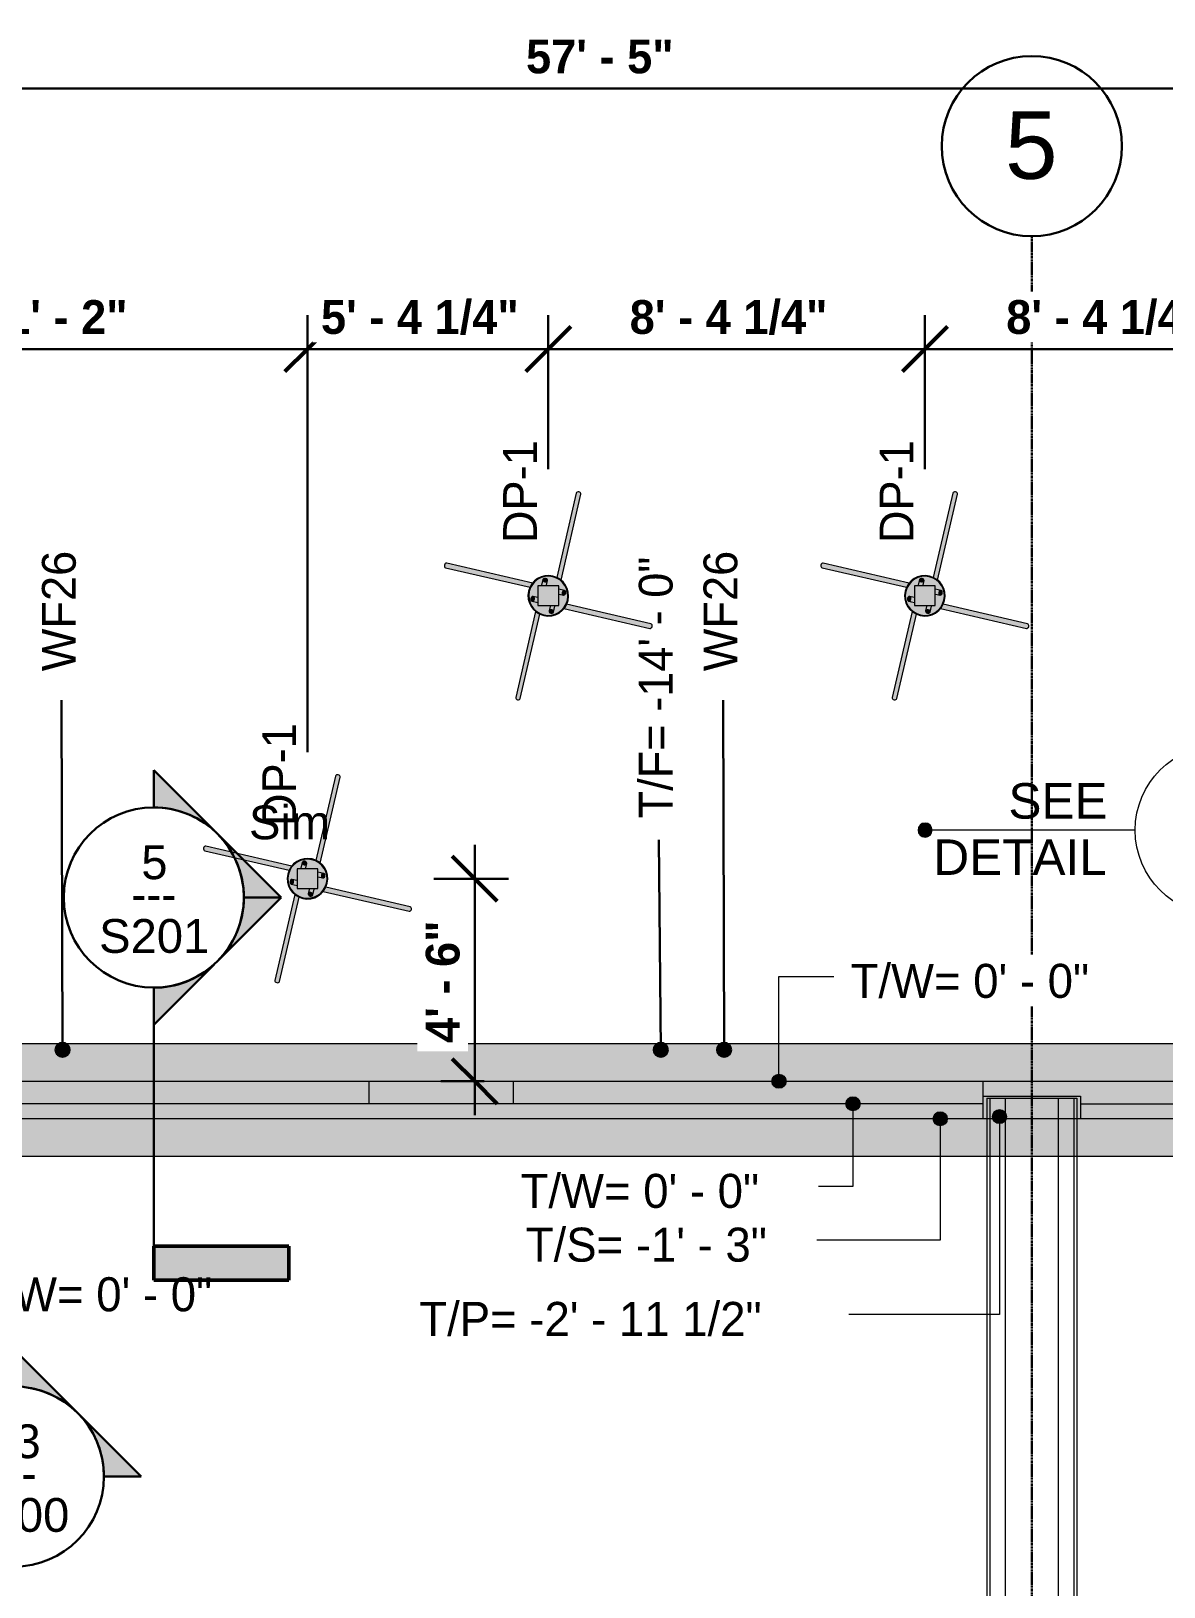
# Model space of a CAD drawing. Header units: inches. Extents: x -4164 to -1564, y 141 to 12367.
# Drawn here: x -2440 to -2138.1, y 11952.4 to 12367.1 of the extents above; entities that cross this region are included whole.
import ezdxf

# ---------------------------------------------------------------- set-up
doc = ezdxf.new("R2010")
doc.units = ezdxf.units.IN
doc.header["$MEASUREMENT"] = 0
doc.linetypes.add('Grid Line 1_2_', pattern=[0.875, 0.5, -0.125, 0.125, -0.125])
for name, color, linetype, lineweight in [('A-ANNO-DIMS', 211, 'Continuous', 9), ('A-ANNO-DIMS-96', 211, 'Continuous', 9), ('A-ANNO-NOTE', 131, 'Continuous', 30), ('A-DETL-GENF', 92, 'Continuous', 9), ('G-ANNO-DIMS', 111, 'Continuous', 9), ('G-ANNO-SYMB', 111, 'Continuous', 30), ('S-BEAM', 12, 'Continuous', 9), ('S-FNDN', 32, 'Continuous', 13), ('S-FNDN-IDEN', 2, 'Continuous', 30), ('S-GRID', 1, 'Continuous', 9), ('S-GRID-IDEN', 1, 'Continuous', 30)]:
    doc.layers.add(name, color=color, linetype=linetype, lineweight=lineweight)
doc.styles.add('Arial', font='arial.ttf', dxfattribs={"height": 9.448819})
doc.styles.add('Arial_1', font='arial.ttf', dxfattribs={"height": 18})
doc.styles.add('Arial_3', font='arial.ttf', dxfattribs={"height": 9})
doc.styles.add('Century Gothic', font='', dxfattribs={"height": 9})
doc.styles.add('Century Gothic_1', font='', dxfattribs={"height": 9.070866})
doc.styles.add('Century Gothic_B', font='', dxfattribs={"height": 9})
doc.styles.get('Century Gothic').set_extended_font_data('Century Gothic')
doc.styles.get('Century Gothic_1').set_extended_font_data('Century Gothic')
doc.styles.get('Century Gothic_B').set_extended_font_data('Century Gothic', bold=True)
doc.dimstyles.new('OD__1_4__Tol__', dxfattribs={"dimscale": 12, "dimtxt": 9.397514, "dimasz": 1, "dimexe": 0.75, "dimexo": 0.5, "dimgap": 0.125, "dimtad": 1, "dimrnd": 0.25, "dimzin": 1, "dimdsep": 46, "dimlunit": 4, "dimtxsty": 'Century Gothic_B', "dimblk1": 'OBLIQUE', "dimblk2": 'OBLIQUE', "dimsah": 1, "dimcen": 0.09, "dimdle": 0.75, "dimazin": 0, "dimtfac": 1, "dimtdec": 4, "dimtix": 1, "dimtmove": 0, "dimatfit": 3, "dimfxl": 1, "dimtvp": 1, "dimtfill": 1, "dimfrac": 2, "dimtolj": 1, "dimtzin": 0, "dimlwd": 30, "dimlwe": 30, "dimarcsym": 2})

# ---------------------------------------------------------------- blocks, each defined once
blk = doc.blocks.new('316600 - Special Foundations - Diamond Pier - Generic - 316600 - Special Foundations - Diamond Pier - Generic-V31-FOUNDATION PLAN')
at = {"layer": 'S-FNDN', "lineweight": 9}
h = blk.add_hatch(color=9, dxfattribs=at)
h.paths.add_polyline_path([(0.2, -4.04), (0.34, -3.82), (0.6, -3.7), (0.92, -3.71), (1.09, -2.99), (0.75, -3.05), (0.48, -3.22), (0.34, -3.45), (0.23, -3.92)], flags=0)
h.paths.add_polyline_path([(2.83, 4.55), (8.18, 27.69), (7.84, 27.69), (7.6, 27.58), (7.46, 27.36), (2.28, 4.86), (2.72, 4.61)], flags=0)
h = blk.add_hatch(color=9, dxfattribs=at)
h.paths.add_polyline_path([(1.42, -4.32), (1.63, -3.32), (1.52, -3.12), (1.4, -3.04), (1.09, -2.99), (0.92, -3.71), (1.21, -3.84), (1.39, -4.07), (1.43, -4.19)], flags=0)
h.paths.add_polyline_path([(3.39, 4.19), (8.69, 27.21), (8.58, 27.45), (8.33, 27.64), (8.18, 27.69), (2.83, 4.55), (3.38, 4.2)], flags=0)
h = blk.add_hatch(color=9, dxfattribs=at)
h.paths.add_polyline_path([(3.71, 0.92), (3.84, 1.21), (4.07, 1.39), (4.32, 1.42), (3.3, 1.63), (3.18, 1.59), (3.04, 1.42), (2.99, 1.25), (3.01, 1.08), (3.69, 0.93)], flags=0)
h.paths.add_polyline_path([(-4.57, 2.84), (-4.15, 3.38), (-27.21, 8.69), (-27.45, 8.58), (-27.64, 8.33), (-27.69, 8.18), (-4.71, 2.87)], flags=0)
h = blk.add_hatch(color=9, dxfattribs=at)
h.paths.add_polyline_path([(4.04, 0.2), (3.82, 0.34), (3.7, 0.6), (3.71, 0.92), (2.99, 1.09), (3.06, 0.75), (3.22, 0.48), (3.45, 0.34), (3.95, 0.22)], flags=0)
h.paths.add_polyline_path([(-4.87, 2.26), (-4.65, 2.73), (-4.57, 2.84), (-27.69, 8.18), (-27.69, 7.84), (-27.58, 7.6), (-27.36, 7.46), (-5.08, 2.31)], flags=0)
h = blk.add_hatch(color=9, dxfattribs=at)
h.paths.add_polyline_path([(-8.18, -27.69), (-2.83, -4.55), (-3.39, -4.19), (-8.69, -27.21), (-8.58, -27.45), (-8.33, -27.64)], flags=0)
h.paths.add_polyline_path([(-1.09, 2.99), (-0.92, 3.71), (-1.21, 3.84), (-1.39, 4.07), (-1.42, 4.32), (-1.63, 3.32), (-1.52, 3.12), (-1.4, 3.04), (-1.18, 2.99)], flags=0)
for points in [[(5.27, -1.22), (5.38, 0.43), (5.09, 1.84), (4.32, 3.24), (3.18, 4.36), (1.88, 5.06), (0.34, 5.38), (-1.21, 5.25), (-2.53, 4.78), (-3.77, 3.87), (-4.76, 2.52), (-5.23, 1.21), (-5.06, 1.21), (-4.47, 2.65), (-3.64, 3.73), (-2.44, 4.61), (-0.92, 5.11), (0.46, 5.19), (1.88, 4.86), (3.27, 4.04), (4.21, 3.07), (4.91, 1.76), (5.2, 0.3), (5.08, -1.17), (5.23, -1.21)], [(-0.76, 3.69), (-0.46, 3.75), (-0.25, 3.94), (-0.2, 4.04), (-0.25, 4.32), (-0.34, 4.43), (-0.62, 4.61), (-0.95, 4.65), (-1.21, 4.57), (-1.37, 4.43), (-1.42, 4.17), (-1.32, 3.95), (-0.96, 3.73), (-0.77, 3.69)], [(-0.46, -5.39), (1.21, -5.25), (2.53, -4.78), (3.86, -3.76), (4.76, -2.52), (5.23, -1.21), (5.06, -1.21), (4.47, -2.65), (3.51, -3.82), (2.44, -4.61), (0.92, -5.11), (-0.46, -5.19), (-1.88, -4.86), (-3.27, -4.04), (-4.21, -3.07), (-4.91, -1.76), (-5.2, -0.25), (-5.08, 1.17), (-5.27, 1.21), (-5.38, -0.43), (-5.09, -1.84), (-4.32, -3.24), (-3.18, -4.36), (-1.88, -5.06), (-0.46, -5.39)], [(1.79, -2.62), (2.77, -2.59), (2.77, 2.62), (-2.77, 2.59), (-2.77, -2.62), (1.78, -2.62)], [(4.16, 0.2), (4.41, 0.31), (4.51, 0.42), (4.66, 0.82), (4.64, 0.97), (4.61, 1.17), (4.43, 1.37), (4.32, 1.42), (4.02, 1.37), (3.92, 1.28), (3.75, 1.01), (3.7, 0.69), (3.81, 0.36), (3.88, 0.3), (4.1, 0.2)], [(-4.19, -1.43), (-3.95, -1.32), (-3.75, -1.03), (-3.69, -0.76), (-3.75, -0.46), (-3.97, -0.23), (-4.04, -0.2), (-4.32, -0.25), (-4.43, -0.34), (-4.61, -0.62), (-4.65, -0.92), (-4.61, -1.17), (-4.38, -1.39), (-4.21, -1.43)], [(0.87, -4.66), (1.21, -4.57), (1.39, -4.38), (1.42, -4.32), (1.38, -4.04), (1.28, -3.92), (0.96, -3.73), (0.76, -3.69), (0.46, -3.75), (0.25, -3.94), (0.2, -4.04), (0.25, -4.32), (0.42, -4.51), (0.84, -4.66)]]:
    blk.add_hatch(color=9, dxfattribs=at).paths.add_polyline_path(points, flags=0)
h = blk.add_hatch(color=9, dxfattribs=at)
h.paths.add_polyline_path([(5.08, -1.17), (5.2, 0.3), (4.91, 1.76), (4.19, 3.09), (3.07, 4.19), (1.88, 4.86), (0.34, 5.19), (-1.07, 5.09), (-2.48, 4.58), (-3.71, 3.63), (-4.57, 2.48), (-5.08, 1.17), (-2.77, 0.64), (-2.77, 2.62), (2.77, 2.62), (2.77, -0.64), (4.73, -1.09)], flags=0)
h.paths.add_polyline_path([(4.16, 0.2), (3.82, 0.25), (3.32, 0.39), (3.12, 0.6), (3.02, 0.92), (2.99, 1.25), (3.09, 1.52), (3.22, 1.61), (3.3, 1.63), (3.63, 1.58), (4.43, 1.37), (4.61, 1.17), (4.66, 0.82), (4.64, 0.71), (4.43, 0.33), (4.29, 0.23), (4.19, 0.21)], flags=0)
h.paths.add_polyline_path([(-1.09, 2.99), (-1.4, 3.04), (-1.59, 3.21), (-1.62, 3.44), (-1.58, 3.63), (-1.37, 4.43), (-1.17, 4.61), (-0.84, 4.66), (-0.55, 4.59), (-0.25, 4.32), (-0.23, 4.29), (-0.23, 3.92), (-0.39, 3.32), (-0.6, 3.12), (-0.92, 3.01), (-1.08, 2.99)], flags=0)
h = blk.add_hatch(color=9, dxfattribs=at)
h.paths.add_polyline_path([(-8.02, -27.71), (-7.72, -27.65), (-7.51, -27.48), (-7.43, -27.21), (-2.28, -4.86), (-2.83, -4.55), (-8.18, -27.69)], flags=0)
h.paths.add_polyline_path([(-1.09, 2.99), (-0.75, 3.05), (-0.48, 3.22), (-0.34, 3.45), (-0.25, 3.92), (-0.46, 3.75), (-0.76, 3.69), (-0.92, 3.71), (-1.07, 3.05)], flags=0)
h = blk.add_hatch(color=9, dxfattribs=at)
h.paths.add_polyline_path([(-0.44, -5.19), (1.07, -5.09), (2.44, -4.61), (3.67, -3.69), (4.58, -2.46), (5.08, -1.17), (2.77, -0.64), (2.77, -2.62), (-2.77, -2.62), (-2.77, 0.64), (-5.08, 1.17), (-5.2, -0.34), (-4.91, -1.76), (-4.19, -3.09), (-3.07, -4.19), (-1.88, -4.86), (-0.46, -5.19)], flags=0)
h.paths.add_polyline_path([(0.87, -4.66), (0.6, -4.6), (0.34, -4.44), (0.23, -4.29), (0.23, -3.92), (0.39, -3.32), (0.6, -3.12), (0.92, -3.01), (1.25, -3), (1.52, -3.12), (1.63, -3.32), (1.58, -3.63), (1.37, -4.43), (1.17, -4.61), (0.89, -4.66)], flags=0)
h.paths.add_polyline_path([(-3.3, -1.63), (-3.63, -1.58), (-4.43, -1.37), (-4.61, -1.17), (-4.65, -0.79), (-4.59, -0.55), (-4.32, -0.25), (-4.29, -0.23), (-3.92, -0.23), (-3.32, -0.39), (-3.12, -0.6), (-3.02, -0.92), (-2.99, -1.25), (-3.09, -1.52), (-3.22, -1.61), (-3.3, -1.63)], flags=0)
h = blk.add_hatch(color=9, dxfattribs=at)
h.paths.add_polyline_path([(27.21, -8.69), (27.45, -8.58), (27.64, -8.33), (27.69, -8.18), (4.57, -2.84), (4.15, -3.38), (27.08, -8.68)], flags=0)
h.paths.add_polyline_path([(-3.3, -1.63), (-3.18, -1.59), (-3.04, -1.42), (-2.99, -1.25), (-3.01, -1.08), (-3.71, -0.92), (-3.84, -1.21), (-4.07, -1.39), (-4.32, -1.42), (-3.43, -1.63)], flags=0)
h = blk.add_hatch(color=9, dxfattribs=at)
h.paths.add_polyline_path([(27.69, -8.18), (27.69, -7.84), (27.58, -7.6), (27.36, -7.46), (4.86, -2.28), (4.65, -2.73), (4.57, -2.84), (6.8, -3.35)], flags=0)
h.paths.add_polyline_path([(-2.99, -1.09), (-3.06, -0.75), (-3.22, -0.48), (-3.45, -0.34), (-3.92, -0.25), (-3.75, -0.46), (-3.69, -0.76), (-3.71, -0.92), (-2.99, -1.09)], flags=0)
at = {"layer": 'S-FNDN', "color": 7}
for p, q in [((7.46, 27.36), (2.26, 4.87)), ((3.39, 4.19), (8.68, 27.08)), ((-4.15, 3.38), (-27.08, 8.68)), ((-27.36, 7.46), (-4.87, 2.26)), ((-1.42, 4.32), (-1.77, 2.8)), ((2.77, 2.62), (-2.77, 2.62)), ((-2.77, 2.62), (-2.77, -2.62)), ((-0.47, 2.87), (-0.2, 4.04)), ((2.77, -2.62), (2.77, 2.62)), ((4.32, 1.42), (2.77, 1.78)), ((2.88, 0.47), (4.04, 0.2)), ((-4.32, -1.42), (-2.77, -1.78)), ((-2.88, -0.47), (-4.04, -0.2)), ((-2.77, -2.62), (2.77, -2.62)), ((0.47, -2.87), (0.2, -4.04)), ((1.42, -4.32), (1.77, -2.8)), ((4.15, -3.38), (27.08, -8.68)), ((27.36, -7.46), (4.87, -2.26)), ((-3.39, -4.19), (-8.68, -27.08)), ((-7.46, -27.36), (-2.26, -4.87))]:
    blk.add_line(p, q, dxfattribs=at)
for radius, start, end in [(5.41, 346.9807, 166.9807), (5.21, 346.9807, 166.9807), (5.41, 166.9807, 346.9807), (5.21, 166.9807, 346.9807)]:
    blk.add_arc((0, 0), radius, start, end, dxfattribs=at)
for centre, major_axis, start_param, end_param in [((8.07, 27.22), (-0.609, 0.141), 4.712389, 6.283185), ((8.07, 27.22), (-0.609, 0.141), 3.141593, 4.712389), ((-27.22, 8.07), (0.141, 0.609), 0, 1.570796), ((-27.22, 8.07), (0.141, 0.609), 1.570796, 3.141593), ((-0.81, 4.18), (-0.609, 0.141), 4.712389, 7.853982), ((-0.81, 4.18), (-0.609, 0.141), 1.570796, 4.712389), ((4.18, 0.81), (0.141, 0.609), 1.570796, 4.712389), ((4.18, 0.81), (0.141, 0.609), 4.712389, 7.853982), ((-4.18, -0.81), (0.141, 0.609), 1.570796, 4.712389), ((-4.18, -0.81), (0.141, 0.609), 4.712389, 7.853982), ((0.81, -4.18), (-0.609, 0.141), 4.712389, 7.853982), ((0.81, -4.18), (-0.609, 0.141), 1.570796, 4.712389), ((27.22, -8.07), (0.141, 0.609), 3.141593, 4.712389), ((27.22, -8.07), (0.141, 0.609), 4.712389, 6.283185), ((-8.07, -27.22), (-0.609, 0.141), 0, 1.570796), ((-8.07, -27.22), (-0.609, 0.141), 1.570796, 3.141593)]:
    blk.add_ellipse(centre, major_axis=major_axis, ratio=0.764544, start_param=start_param, end_param=end_param, dxfattribs=at)
blk = doc.blocks.new('DETAIL_1 - DETAIL_1-617838-FOUNDATION PLAN')
at = {"layer": 'A-DETL-GENF'}
blk.add_hatch(color=256, dxfattribs=at).paths.add_polyline_path([(56, 1.88), (55.51, 1.82), (55.06, 1.63), (54.67, 1.33), (54.37, 0.94), (54.18, 0.49), (54.12, 0), (54.18, -0.49), (54.37, -0.94), (54.67, -1.33), (55.06, -1.63), (55.51, -1.82), (56, -1.88), (56.49, -1.82), (56.94, -1.63), (57.33, -1.33), (57.63, -0.94), (57.82, -0.49), (57.88, 0), (57.82, 0.49), (57.63, 0.94), (57.33, 1.33), (56.94, 1.63), (56.49, 1.82)], flags=0)
blk.add_line((0, 0), (54.12, 0), dxfattribs=at)
blk.add_circle((-22.68, 0), 22.68, dxfattribs=at)
for start, end in [(0, 180), (180, 360)]:
    blk.add_arc((56, 0), 1.88, start, end, dxfattribs=at)
blk = doc.blocks.new('Grid - Grid Head - Circle-1738874-FOUNDATION PLAN')
at = {"layer": 'S-GRID-IDEN'}
for start, end in [(360, 180), (180, 360)]:
    blk.add_arc((0, 0), 0.25, start, end, dxfattribs=at)
blk = doc.blocks.new('DIMBLOCK21-FOUNDATION PLAN')
at = {"layer": 'A-ANNO-DIMS-96', "lineweight": 30}
for p, q in [((-2366.35, 12174.88), (-2366.35, 12291.33)), ((-2509.32, 12282.33), (-2366.35, 12282.33)), ((-2500.32, 12284.82), (-2500.32, 12273.33)), ((-2500.32, 12282.33), (-2500.32, 12284.82)), ((-2366.35, 12282.33), (-2366.35, 12174.88))]:
    blk.add_line(p, q, dxfattribs=at)
at = {"layer": 'A-ANNO-DIMS-96', "lineweight": 50}
for p, q in [((-2500.32, 12282.33), (-2494.32, 12288.33)), ((-2366.35, 12282.33), (-2360.35, 12288.33)), ((-2500.32, 12282.33), (-2506.32, 12276.33)), ((-2366.35, 12282.33), (-2372.35, 12276.33))]:
    blk.add_line(p, q, dxfattribs=at)
at = {"layer": 'A-ANNO-DIMS-96', "color": 0, "lineweight": 30, "insert": (-2453.63, 12295.37), "char_height": 9, "width": 48.6881, "attachment_point": 1, "line_spacing_factor": 0.984502, "style": 'Century Gothic_B', "bg_fill": 3, "box_fill_scale": 1.25, "bg_fill_color": 256, "bg_fill_true_color": 13158600, "bg_fill_transparency": 0}
blk.add_mtext('11\' - 2"', dxfattribs=at)
blk = doc.blocks.new('_Oblique')
at = {"color": 0, "linetype": 'ByBlock', "lineweight": -2}
blk.add_line((-0.5, -0.5), (0.5, 0.5), dxfattribs=at)
blk = doc.blocks.new('DIMBLOCK22-FOUNDATION PLAN')
at = {"layer": 'A-ANNO-DIMS-96', "lineweight": 30}
for p, q in [((-2366.35, 12174.88), (-2366.35, 12291.33)), ((-2302.18, 12250.28), (-2302.18, 12291.33)), ((-2366.35, 12282.33), (-2302.18, 12282.33)), ((-2366.35, 12282.33), (-2366.35, 12174.88)), ((-2302.18, 12282.33), (-2302.18, 12250.28))]:
    blk.add_line(p, q, dxfattribs=at)
at = {"layer": 'A-ANNO-DIMS-96', "lineweight": 50}
for p, q in [((-2366.35, 12282.33), (-2360.35, 12288.33)), ((-2302.18, 12282.33), (-2296.18, 12288.33)), ((-2366.35, 12282.33), (-2372.35, 12276.33)), ((-2302.18, 12282.33), (-2308.18, 12276.33))]:
    blk.add_line(p, q, dxfattribs=at)
at = {"layer": 'A-ANNO-DIMS-96', "color": 0, "lineweight": 30, "insert": (-2362.76, 12295.37), "char_height": 9, "width": 68.3781, "attachment_point": 1, "line_spacing_factor": 0.984502, "style": 'Century Gothic_B', "bg_fill": 3, "box_fill_scale": 1.25, "bg_fill_color": 256, "bg_fill_true_color": 13158600, "bg_fill_transparency": 0}
blk.add_mtext('5\' - 4 1/4"', dxfattribs=at)
blk = doc.blocks.new('DIMBLOCK23-FOUNDATION PLAN')
at = {"layer": 'A-ANNO-DIMS-96', "lineweight": 30}
for p, q in [((-2302.18, 12250.28), (-2302.18, 12291.33)), ((-2201.82, 12250.28), (-2201.82, 12291.33)), ((-2302.18, 12282.33), (-2201.82, 12282.33)), ((-2302.18, 12282.33), (-2302.18, 12250.28)), ((-2201.82, 12282.33), (-2201.82, 12250.28))]:
    blk.add_line(p, q, dxfattribs=at)
at = {"layer": 'A-ANNO-DIMS-96', "lineweight": 50}
for p, q in [((-2302.18, 12282.33), (-2296.18, 12288.33)), ((-2201.82, 12282.33), (-2195.82, 12288.33)), ((-2302.18, 12282.33), (-2308.18, 12276.33)), ((-2201.82, 12282.33), (-2207.82, 12276.33))]:
    blk.add_line(p, q, dxfattribs=at)
at = {"layer": 'A-ANNO-DIMS-96', "color": 0, "lineweight": 30, "insert": (-2280.49, 12295.37), "char_height": 9, "width": 68.3781, "attachment_point": 1, "line_spacing_factor": 0.984502, "style": 'Century Gothic_B', "bg_fill": 3, "box_fill_scale": 1.25, "bg_fill_color": 256, "bg_fill_true_color": 13158600, "bg_fill_transparency": 0}
blk.add_mtext('8\' - 4 1/4"', dxfattribs=at)
blk = doc.blocks.new('DIMBLOCK24-FOUNDATION PLAN')
at = {"layer": 'A-ANNO-DIMS-96', "lineweight": 30}
for p, q in [((-2201.82, 12250.28), (-2201.82, 12291.33)), ((-2101.47, 12250.28), (-2101.47, 12291.33)), ((-2201.82, 12282.33), (-2092.47, 12282.33)), ((-2201.82, 12282.33), (-2201.82, 12250.28)), ((-2101.47, 12282.33), (-2101.47, 12250.28))]:
    blk.add_line(p, q, dxfattribs=at)
at = {"layer": 'A-ANNO-DIMS-96', "lineweight": 50}
for p, q in [((-2201.82, 12282.33), (-2195.82, 12288.33)), ((-2101.47, 12282.33), (-2095.47, 12288.33)), ((-2201.82, 12282.33), (-2207.82, 12276.33)), ((-2101.47, 12282.33), (-2107.47, 12276.33))]:
    blk.add_line(p, q, dxfattribs=at)
at = {"layer": 'A-ANNO-DIMS-96', "color": 0, "lineweight": 30, "insert": (-2180.14, 12295.37), "char_height": 9, "width": 68.3781, "attachment_point": 1, "line_spacing_factor": 0.984502, "style": 'Century Gothic_B', "bg_fill": 3, "box_fill_scale": 1.25, "bg_fill_color": 256, "bg_fill_true_color": 13158600, "bg_fill_transparency": 0}
blk.add_mtext('8\' - 4 1/4"', dxfattribs=at)
blk = doc.blocks.new('Drafting View - Section Head - Filled-1738293-FOUNDATION PLAN')
at = {"layer": 'G-ANNO-SYMB', "lineweight": 9}
h = blk.add_hatch(color=256, dxfattribs=at)
edge = h.paths.add_edge_path(flags=0)
edge.add_line((-0.4268, 0.1768), (-0.25, 0.3536))
edge.add_line((-0.25, 0.3536), (-0.25, 0.25))
edge.add_arc((-0.25, 0), 0.25, 90, 135)
h = blk.add_hatch(color=256, dxfattribs=at)
edge = h.paths.add_edge_path(flags=0)
edge.add_arc((-0.25, 0), 0.25, 45, 90)
edge.add_line((-0.25, 0.25), (-0.25, 0.3536))
edge.add_line((-0.25, 0.3536), (-0.0732, 0.1768))
h = blk.add_hatch(color=256, dxfattribs=at)
edge = h.paths.add_edge_path(flags=0)
edge.add_arc((-0.25, 0), 0.2503, 137.9216, 180)
edge.add_line((-0.5003, 0), (-0.6036, 0))
edge.add_line((-0.6036, 0), (-0.4358, 0.1678))
h = blk.add_hatch(color=256, dxfattribs=at)
edge = h.paths.add_edge_path(flags=0)
edge.add_line((-0.0642, 0.1678), (0.1036, 0))
edge.add_line((0.1036, 0), (0.0003, 0))
edge.add_arc((-0.25, 0), 0.2503, 0, 42.0784)
at = {"layer": 'G-ANNO-SYMB'}
for p, q in [((-0.25, 0.3536), (-0.4268, 0.1768)), ((-0.25, 0.25), (-0.25, 0.3536)), ((-0.0732, 0.1768), (-0.25, 0.3536)), ((-0.25, 0.3536), (-0.25, 0.25)), ((-0.4358, 0.1678), (-0.6036, 0)), ((0.1036, 0), (-0.0642, 0.1678)), ((-0.6036, 0), (-0.5003, 0)), ((0.0003, 0), (0.1036, 0))]:
    blk.add_line(p, q, dxfattribs=at)
for centre, radius, start, end in [((-0.2503, 0), 0.25, 360, 180), ((-0.25, 0), 0.25, 90, 135), ((-0.25, 0), 0.25, 45, 90), ((-0.25, 0), 0.2503, 137.9216, 180), ((-0.25, 0), 0.2503, 0, 42.0784), ((-0.2503, 0), 0.25, 180, 360)]:
    blk.add_arc(centre, radius, start, end, dxfattribs=at)
blk = doc.blocks.new('DIMBLOCK41-FOUNDATION PLAN')
at = {"layer": 'A-ANNO-DIMS-96', "lineweight": 30}
for p, q in [((-2632.32, 12165.19), (-2632.32, 12360.78)), ((-1943.32, 12093.19), (-1943.32, 12360.78)), ((-2632.32, 12351.78), (-1934.32, 12351.78)), ((-2632.32, 12351.78), (-2632.32, 12165.19)), ((-1943.32, 12351.78), (-1943.32, 12093.19))]:
    blk.add_line(p, q, dxfattribs=at)
at = {"layer": 'A-ANNO-DIMS-96', "lineweight": 50}
for p, q in [((-2632.32, 12351.78), (-2626.32, 12357.78)), ((-1943.32, 12351.78), (-1937.32, 12357.78)), ((-2632.32, 12351.78), (-2638.32, 12345.78)), ((-1943.32, 12351.78), (-1949.32, 12345.78))]:
    blk.add_line(p, q, dxfattribs=at)
at = {"layer": 'A-ANNO-DIMS-96', "color": 0, "lineweight": 30, "insert": (-2308.11, 12364.81), "char_height": 9, "width": 48.6881, "attachment_point": 1, "line_spacing_factor": 0.984502, "style": 'Century Gothic_B', "bg_fill": 3, "box_fill_scale": 1.25, "bg_fill_color": 256, "bg_fill_true_color": 13158600, "bg_fill_transparency": 0}
blk.add_mtext('57\' - 5"', dxfattribs=at)
blk = doc.blocks.new('DIMBLOCK76-FOUNDATION PLAN')
at = {"layer": 'A-ANNO-DIMS-96', "lineweight": 30}
for p, q in [((-2321.79, 12150.17), (-2321.79, 12078.19)), ((-2332.64, 12141.17), (-2312.79, 12141.17)), ((-2321.79, 12141.17), (-2332.64, 12141.17)), ((-2319.3, 12087.19), (-2330.79, 12087.19)), ((-2321.79, 12087.19), (-2319.3, 12087.19))]:
    blk.add_line(p, q, dxfattribs=at)
at = {"layer": 'A-ANNO-DIMS-96', "lineweight": 50}
for p, q in [((-2321.79, 12141.17), (-2327.79, 12147.17)), ((-2321.79, 12141.17), (-2315.79, 12135.17)), ((-2321.79, 12087.19), (-2327.79, 12093.19)), ((-2321.79, 12087.19), (-2315.79, 12081.19))]:
    blk.add_line(p, q, dxfattribs=at)
at = {"layer": 'A-ANNO-DIMS-96', "color": 0, "lineweight": 30, "insert": (-2334.83, 12097.4), "char_height": 9, "width": 40.2751, "attachment_point": 1, "rotation": 90, "line_spacing_factor": 0.984502, "style": 'Century Gothic_B', "bg_fill": 3, "box_fill_scale": 1.25, "bg_fill_color": 256, "bg_fill_true_color": 13158600, "bg_fill_transparency": 0}
blk.add_mtext('4\' - 6"', dxfattribs=at)
blk = doc.blocks.new('Section - 3_32_ x 3_8_-1738294-FOUNDATION PLAN')
at = {"layer": 'G-ANNO-SYMB', "lineweight": 9}
blk.add_hatch(color=256, dxfattribs=at).paths.add_polyline_path([(0, 0.375), (0, 0), (-0.09375, 0), (-0.09375, 0.375)], flags=0)
at = {"layer": 'G-ANNO-SYMB', "lineweight": 50}
for p, q in [((0, 0.375), (-0.09375, 0.375)), ((-0.09375, 0.375), (-0.09375, 0)), ((0, 0), (0, 0.375)), ((-0.09375, 0), (0, 0))]:
    blk.add_line(p, q, dxfattribs=at)
blk = doc.blocks.new('Section - Section Head - Filled-1738293-FOUNDATION PLAN')
at = {"layer": 'G-ANNO-SYMB', "lineweight": 9}
h = blk.add_hatch(color=256, dxfattribs=at)
edge = h.paths.add_edge_path(flags=0)
edge.add_line((-0.4268, 0.1768), (-0.25, 0.3536))
edge.add_line((-0.25, 0.3536), (-0.25, 0.25))
edge.add_arc((-0.25, 0), 0.25, 90, 135)
h = blk.add_hatch(color=256, dxfattribs=at)
edge = h.paths.add_edge_path(flags=0)
edge.add_arc((-0.25, 0), 0.25, 45, 90)
edge.add_line((-0.25, 0.25), (-0.25, 0.3536))
edge.add_line((-0.25, 0.3536), (-0.0732, 0.1768))
h = blk.add_hatch(color=256, dxfattribs=at)
edge = h.paths.add_edge_path(flags=0)
edge.add_arc((-0.25, 0), 0.2503, 137.9216, 180)
edge.add_line((-0.5003, 0), (-0.6036, 0))
edge.add_line((-0.6036, 0), (-0.4358, 0.1678))
h = blk.add_hatch(color=256, dxfattribs=at)
edge = h.paths.add_edge_path(flags=0)
edge.add_line((-0.0642, 0.1678), (0.1036, 0))
edge.add_line((0.1036, 0), (0.0003, 0))
edge.add_arc((-0.25, 0), 0.2503, 0, 42.0784)
at = {"layer": 'G-ANNO-SYMB'}
for p, q in [((-0.25, 0.3536), (-0.4268, 0.1768)), ((-0.25, 0.25), (-0.25, 0.3536)), ((-0.0732, 0.1768), (-0.25, 0.3536)), ((-0.25, 0.3536), (-0.25, 0.25)), ((-0.4358, 0.1678), (-0.6036, 0)), ((0.1036, 0), (-0.0642, 0.1678)), ((-0.6036, 0), (-0.5003, 0)), ((0.0003, 0), (0.1036, 0))]:
    blk.add_line(p, q, dxfattribs=at)
for centre, radius, start, end in [((-0.2503, 0), 0.25, 360, 180), ((-0.25, 0), 0.25, 90, 135), ((-0.25, 0), 0.25, 45, 90), ((-0.25, 0), 0.2503, 137.9216, 180), ((-0.25, 0), 0.2503, 0, 42.0784), ((-0.2503, 0), 0.25, 180, 360)]:
    blk.add_arc(centre, radius, start, end, dxfattribs=at)

msp = doc.modelspace()

# ---------------------------------------------------------------- hatches: boundary and pattern name
at = {"layer": 'G-ANNO-DIMS'}
h = msp.add_hatch(color=256, dxfattribs=at)
edge = h.paths.add_edge_path(flags=0)
edge.add_arc((-2220.97513, 12081.1894), 1.875, 0, 360)
h = msp.add_hatch(color=256, dxfattribs=at)
edge = h.paths.add_edge_path(flags=0)
edge.add_arc((-2197.7253, 12077.1894), 1.875, 0, 360)
h = msp.add_hatch(color=256, dxfattribs=at)
edge = h.paths.add_edge_path(flags=0)
edge.add_arc((-2181.92522, 12077.76863), 1.875, 0, 360)
at = {"layer": 'S-FNDN', "lineweight": 9}
h = msp.add_hatch(dxfattribs=at)
h.set_pattern_fill('FP_6', color=256, style=0, pattern_type=2)
h.set_pattern_definition([(50, (0, 0), (27.5427, -2.40992), [2.88, -31.68]), (355, (0, 0), (-5.327844, 28.884266), [2.304, -25.344]), (100.451, (2.295, -0.2), (22.215316, 26.47393), [2.448, -26.924]), (46.184, (0, 7.68), (40.981875, -6.35642), [4.32, -47.52]), (96.636, (3.415, 7.15), (35.89075, 37.40619), [3.671, -40.386]), (351.184, (0, 7.68), (35.89097, 37.40622), [3.456, -38.016]), (21, (3.84, 5.76), (22.921036, -15.46073), [2.88, -31.68]), (326, (3.84, 5.76), (9.34353, 27.84574), [2.304, -25.344]), (71.451, (5.75, 4.472), (32.26477, 12.38442), [2.448, -26.924]), (37.5, (0, 0), (0.466855, 12.782707), [1.267, -23.77, 1.267, -24.461, -25.44]), (37.5, (0, 0), (0.466855, 12.782707), [-50.765, 1.267, -24.173]), (7.5, (0, 0), (10.10159, 15.14509), [1.267, -13.402, 1.267, -23.194, -9.696]), (7.5, (0, 0), (10.10159, 15.14509), [-39.13, 1.267, -8.429]), (327.5, (-8.563, 0), (20.499161, -0.86578), [1.267, -8.333, 1.267, -28.685, -39.744]), (327.5, (-8.563, 0), (20.499161, -0.86578), [-39.552, 1.267, -38.477]), (317.5, (-12.403, 0), (22.39478, 3.844288), [1.267, -11.213, 1.267, -18.624, -28.224]), (317.5, (-12.403, 0), (22.39478, 3.844288), [-32.371, 1.267, -26.957])])
h.paths.add_polyline_path([(-3842.32374, 12067.1894), (-3829.32374, 12067.1894), (-3829.32374, 12087.1894), (-3144.32374, 12087.1894), (-3144.32374, 12097.1894), (-3842.32374, 12097.1894), (-3842.32374, 12079.20469)], flags=0)
h.paths.add_polyline_path([(-3806.32374, 12067.1894), (-3011.13624, 12067.1894), (-3011.13624, 12077.1894), (-3819.32374, 12077.1894), (-3819.32374, 12067.1894)], flags=0)
h.paths.add_polyline_path([(-3005.13624, 12067.1894), (-2873.76124, 12067.1894), (-2873.76124, 12077.1894), (-3005.13624, 12077.1894)], flags=0)
h.paths.add_polyline_path([(-2648.32374, 12067.1894), (-2640.32374, 12067.1894), (-2640.32374, 12077.1894), (-2867.76124, 12077.1894), (-2867.76124, 12067.1894), (-2694.32374, 12067.1894)], flags=0)
h.paths.add_polyline_path([(-2160.32374, 12067.1894), (-1968.32374, 12067.1894), (-1968.32374, 12077.1894), (-2520.32374, 12077.1894), (-2520.32374, 12067.1894), (-2186.32374, 12067.1894)], flags=0)
h.paths.add_polyline_path([(-2624.32374, 12067.1894), (-2528.32374, 12067.1894), (-2528.32374, 12077.1894), (-2632.32374, 12077.1894), (-2632.32374, 12067.1894)], flags=0)
h.paths.add_polyline_path([(-2704.32374, 12087.1894), (-2640.32374, 12087.1894), (-2640.32374, 12097.1894), (-2716.32374, 12097.1894), (-2716.32374, 12087.1894)], flags=0)
h.paths.add_polyline_path([(-2349.92374, 12087.1894), (-1968.32374, 12087.1894), (-1968.32374, 12097.1894), (-2632.32374, 12097.1894), (-2632.32374, 12087.1894), (-2352.25165, 12087.1894)], flags=0)
at = {"layer": 'S-FNDN'}
for points in [[(-2563.1904, 12081.1894), (-2349.92374, 12081.1894), (-2349.92374, 12087.1894), (-2640.32374, 12087.1894), (-2640.32374, 12081.1894), (-2574.75415, 12081.1894)], [(-2311.52374, 12081.1894), (-2311.52374, 12087.1894), (-2349.92374, 12087.1894), (-2349.92374, 12081.1894)], [(-2186.32374, 12081.1894), (-2186.32374, 12087.1894), (-2311.52374, 12087.1894), (-2311.52374, 12081.1894), (-2258.45707, 12081.1894)], [(-1953.32374, 12081.1894), (-1953.32374, 12087.1894), (-2186.32374, 12087.1894), (-2186.32374, 12083.1894), (-2160.32374, 12083.1894), (-2160.32374, 12081.1894), (-1968.32374, 12081.1894)], [(-2186.32374, 12077.1894), (-2160.32374, 12077.1894), (-2160.32374, 12083.1894), (-2186.32374, 12083.1894), (-2186.32374, 12081.1894)], [(-3823.32374, 12077.1894), (-2186.32374, 12077.1894), (-2186.32374, 12081.1894), (-3823.32374, 12081.1894)], [(-2160.32374, 12077.1894), (-1953.32374, 12077.1894), (-1953.32374, 12081.1894), (-2160.32374, 12081.1894)]]:
    msp.add_hatch(color=256, dxfattribs=at).paths.add_polyline_path(points, flags=0)
at = {"layer": 'S-FNDN-IDEN'}
h = msp.add_hatch(color=256, dxfattribs=at)
edge = h.paths.add_edge_path(flags=0)
edge.add_arc((-2431.63406, 12095.58569), 1.875, 0, 360)
h = msp.add_hatch(color=256, dxfattribs=at)
edge = h.paths.add_edge_path(flags=0)
edge.add_arc((-2272.20134, 12095.58569), 1.875, 0, 360)
h = msp.add_hatch(color=256, dxfattribs=at)
edge = h.paths.add_edge_path(flags=0)
edge.add_arc((-2255.32418, 12095.58569), 1.875, 0, 360)

# ---------------------------------------------------------------- linework, layer by layer
at = {"layer": 'G-ANNO-DIMS'}
for p, q in [((-2220.97513, 12081.1894), (-2220.97513, 12059.15257)), ((-2197.7253, 12077.1894), (-2197.7253, 12044.81647)), ((-2181.92522, 12077.76863), (-2181.92522, 12025.02368)), ((-2220.97513, 12059.15257), (-2240.84447, 12059.15257)), ((-2197.7253, 12044.81647), (-2240.97349, 12044.81647)), ((-2181.92522, 12025.02368), (-2238.5716, 12025.02368))]:
    msp.add_line(p, q, dxfattribs=at)
for centre in [(-2220.97513, 12081.1894), (-2197.7253, 12077.1894), (-2181.92522, 12077.76863)]:
    msp.add_circle(centre, 1.875, dxfattribs=at)
at = {"layer": 'S-BEAM', "color": 143}
for p, q in [((-2185.32374, 12082.67562), (-2180.32374, 12082.67562)), ((-2185.32374, 12082.67562), (-2185.32374, 11847.20318)), ((-2184.53634, 12082.67562), (-2184.53634, 11847.20318)), ((-2180.32374, 12082.67562), (-2166.32374, 12082.67562)), ((-2180.32374, 11847.20318), (-2180.32374, 12082.67562)), ((-2166.32374, 12082.67562), (-2161.32374, 12082.67562)), ((-2166.32374, 12082.67562), (-2166.32374, 11847.20318)), ((-2162.11114, 12082.67562), (-2162.11114, 11847.20318)), ((-2161.32374, 12082.67562), (-2161.32374, 11847.20318))]:
    msp.add_line(p, q, dxfattribs=at)
at = {"layer": 'S-FNDN', "color": 253}
for p, q in [((-1968.32374, 12097.1894), (-2621.32374, 12097.1894)), ((-2512.32374, 12067.1894), (-1968.32374, 12067.1894))]:
    msp.add_line(p, q, dxfattribs=at)
at = {"layer": 'S-FNDN'}
for p, q in [((-2870.76124, 12087.1894), (-2186.32374, 12087.1894)), ((-2349.92374, 12081.1894), (-2349.92374, 12087.1894)), ((-2311.52374, 12087.1894), (-2311.52374, 12081.1894)), ((-2186.32374, 12087.1894), (-1943.32374, 12087.1894)), ((-2186.32374, 12077.1894), (-2186.32374, 12087.1894)), ((-2186.32374, 12083.1894), (-2160.32374, 12083.1894)), ((-2160.32374, 12083.1894), (-2160.32374, 12077.1894)), ((-2186.32374, 12081.1894), (-2983.52374, 12081.1894)), ((-2160.32374, 12081.1894), (-1949.32374, 12081.1894)), ((-1953.32374, 12077.1894), (-2520.32374, 12077.1894))]:
    msp.add_line(p, q, dxfattribs=at)
at = {"layer": 'S-FNDN-IDEN'}
for p, q in [((-2431.63406, 12095.58569), (-2431.87973, 12188.71852)), ((-2255.32418, 12095.58569), (-2255.56985, 12188.71852)), ((-2272.20134, 12095.58569), (-2272.69268, 12151.51325))]:
    msp.add_line(p, q, dxfattribs=at)
for centre in [(-2431.63406, 12095.58569), (-2272.20134, 12095.58569), (-2255.32418, 12095.58569)]:
    msp.add_circle(centre, 1.875, dxfattribs=at)
at = {"layer": 'S-GRID', "linetype": 'Grid Line 1_2_', "lineweight": 30}
msp.add_line((-2173.32374, 9772.6103), (-2173.32374, 12312.41399), dxfattribs=at)

# ---------------------------------------------------------------- block references
at = {"layer": 'A-DETL-GENF', "rotation": 180}
msp.add_blockref('DETAIL_1 - DETAIL_1-617838-FOUNDATION PLAN', (-2145.76468, 12154.11853), dxfattribs=at)
at = {"layer": 'G-ANNO-SYMB', "extrusion": (0, 0, -1), "xscale": 95.99999999999994, "yscale": 95.99999999999994, "zscale": 95.99999999999994}
msp.add_blockref('Drafting View - Section Head - Filled-1738293-FOUNDATION PLAN', (2468.61851, 11981.84006), dxfattribs=at)
at = {"layer": 'S-FNDN', "color": 7}
for p in [(-2302.1783, 12216.57), (-2201.82374, 12216.57), (-2366.3533, 12141.17)]:
    msp.add_blockref('316600 - Special Foundations - Diamond Pier - Generic - 316600 - Special Foundations - Diamond Pier - Generic-V31-FOUNDATION PLAN', p, dxfattribs=at)
at = {"layer": 'S-GRID-IDEN', "xscale": 95.99999999999994, "yscale": 95.99999999999994, "zscale": 95.99999999999994}
msp.add_blockref('Grid - Grid Head - Circle-1738874-FOUNDATION PLAN', (-2173.32374, 12336.41399), dxfattribs=at)

# ---------------------------------------------------------------- texts
at = {"layer": 'A-ANNO-NOTE', "lineweight": 9, "char_height": 9.448819, "attachment_point": 1, "style": 'Arial'}
for s, insert, width in [('SEE', (-2179.54631, 12166.63941), 31.815), ('DETAIL', (-2199.54631, 12151.63941), 56.055)]:
    msp.add_mtext(s, dxfattribs=dict(at, insert=insert, width=width))
at = {"layer": 'G-ANNO-DIMS', "insert": (-2455.32806, 12034.95992), "char_height": 9.0708661, "width": 77.0588835, "attachment_point": 1, "line_spacing_factor": 0.984502, "style": 'Century Gothic_1', "bg_fill": 3, "box_fill_scale": 1.25, "bg_fill_color": 256, "bg_fill_true_color": 13158600, "bg_fill_transparency": 0}
msp.add_mtext('T/W= 0\' - 0"', dxfattribs=at)
at = {"layer": 'G-ANNO-SYMB', "lineweight": 9, "char_height": 9, "attachment_point": 1}
for s, insert, width, style in [('13', (-2451.43555, 11995.7487), 16.968, 'Arial_3'), ('---', (-2450.59079, 11987.24201), 15.453, 'Century Gothic'), ('S200', (-2459.18358, 11976.11246), 35.754, 'Arial_3')]:
    msp.add_mtext(s, dxfattribs=dict(at, insert=insert, width=width, style=style))
at = {"layer": 'S-FNDN-IDEN', "lineweight": 9, "char_height": 9, "attachment_point": 1, "rotation": 90, "style": 'Century Gothic'}
for s, insert, width in [('DP-1', (-2314.21454, 12230.59957), 34.239), ('DP-1', (-2213.85998, 12230.59957), 34.239), ('WF26', (-2437.11705, 12196.46618), 39.39), ('WF26', (-2260.80717, 12196.46618), 39.39), ('T/F= -14\' - 0"', (-2278.05284, 12157.23469), 86.658), ('DP-1', (-2378.38954, 12155.19957), 34.239)]:
    msp.add_mtext(s, dxfattribs=dict(at, insert=insert, width=width))
at = {"layer": 'S-GRID-IDEN', "lineweight": 9, "insert": (-2180.45276, 12345.70193), "char_height": 18, "width": 16.968, "attachment_point": 1, "style": 'Arial_1'}
msp.add_mtext('5', dxfattribs=at)

# ---------------------------------------------------------------- next in the draw order: block references
at = {"layer": 'G-ANNO-SYMB', "extrusion": (0, 0, -1), "xscale": 95.99999999999994, "yscale": 95.99999999999994, "zscale": 95.99999999999994, "rotation": 90.00000000000053}
msp.add_blockref('Section - 3_32_ x 3_8_-1738294-FOUNDATION PLAN', (2407.3235, 12043.21946), dxfattribs=at)

# ---------------------------------------------------------------- next in the draw order: texts
at = {"layer": 'G-ANNO-DIMS', "char_height": 9.0708661, "attachment_point": 1, "line_spacing_factor": 0.984502, "style": 'Century Gothic_1', "bg_fill": 3, "box_fill_scale": 1.25, "bg_fill_color": 256, "bg_fill_true_color": 13158600, "bg_fill_transparency": 0}
for s, insert, width in [('T/S= -1\' - 3"', (-2308.17381, 12048.18107), 75.2403848), ('T/P= -2\' - 11 1/2"', (-2336.5538, 12028.38828), 112.1786401)]:
    msp.add_mtext(s, dxfattribs=dict(at, insert=insert, width=width))

# ---------------------------------------------------------------- next in the draw order: dimensions: what is measured, and where the dimension line sits
at = {"layer": 'A-ANNO-DIMS', "lineweight": 30}
dim = msp.add_linear_dim(base=(-2366.3533, 12282.33027), p1=(-2500.32374, 12290.81555), p2=(-2366.3533, 12168.87847), dimstyle='OD__1_4__Tol__', override={"dimpost": '<>', "dimfxl": 181.153887}, dxfattribs=at)
dim.commit()
dim.dimension.update_dxf_attribs({"geometry": 'DIMBLOCK21-FOUNDATION PLAN', "text_midpoint": (-2433.33852, 12288.44346)})

# ---------------------------------------------------------------- next in the draw order: texts
at = {"layer": 'G-ANNO-DIMS', "insert": (-2309.5602, 12062.51717), "char_height": 9.0708661, "width": 77.0588835, "attachment_point": 1, "line_spacing_factor": 0.984502, "style": 'Century Gothic_1', "bg_fill": 3, "box_fill_scale": 1.25, "bg_fill_color": 256, "bg_fill_true_color": 13158600, "bg_fill_transparency": 0}
msp.add_mtext('T/W= 0\' - 0"', dxfattribs=at)

# ---------------------------------------------------------------- next in the draw order: dimensions: what is measured, and where the dimension line sits
at = {"layer": 'A-ANNO-DIMS', "lineweight": 30}
dim = msp.add_linear_dim(base=(-2302.1782971521, 12282.3302694519), p1=(-2366.3532971521, 12168.8784676589), p2=(-2302.1782971521, 12244.278467659), dimstyle='OD__1_4__Tol__', override={"dimpost": '<>', "dimfxl": 99.013083}, dxfattribs=at)
dim.commit()
dim.dimension.update_dxf_attribs({"geometry": 'DIMBLOCK22-FOUNDATION PLAN', "text_midpoint": (-2334.2657971521, 12289.2602490978)})

# ---------------------------------------------------------------- next in the draw order: dimensions: what is measured, and where the dimension line sits
dim = msp.add_linear_dim(base=(-2201.82374, 12282.33027), p1=(-2302.1783, 12244.27847), p2=(-2201.82374, 12244.27847), dimstyle='OD__1_4__Tol__', override={"dimpost": '<>', "dimfxl": 100.35456}, dxfattribs=at)
dim.commit()
dim.dimension.update_dxf_attribs({"geometry": 'DIMBLOCK23-FOUNDATION PLAN', "text_midpoint": (-2252.00102, 12289.26025)})

# ---------------------------------------------------------------- next in the draw order: dimensions: what is measured, and where the dimension line sits
dim = msp.add_linear_dim(base=(-2101.46918, 12282.33027), p1=(-2201.82374, 12244.27847), p2=(-2101.46918, 12244.27847), dimstyle='OD__1_4__Tol__', override={"dimpost": '<>', "dimfxl": 100.35456}, dxfattribs=at)
dim.commit()
dim.dimension.update_dxf_attribs({"geometry": 'DIMBLOCK24-FOUNDATION PLAN', "text_midpoint": (-2151.64646, 12289.26025)})

# ---------------------------------------------------------------- next in the draw order: dimensions: what is measured, and where the dimension line sits
dim = msp.add_linear_dim(base=(-1943.32374, 12351.77837), p1=(-2632.32374, 12159.1894), p2=(-1943.32374, 12087.1894), dimstyle='OD__1_4__Tol__', override={"dimpost": '<>', "dimfxl": 692.751759}, dxfattribs=at)
dim.commit()
dim.dimension.update_dxf_attribs({"geometry": 'DIMBLOCK41-FOUNDATION PLAN', "text_midpoint": (-2287.82374, 12357.89156)})

# ---------------------------------------------------------------- next in the draw order: hatches: boundary and pattern name
at = {"layer": 'G-ANNO-DIMS'}
h = msp.add_hatch(color=256, dxfattribs=at)
edge = h.paths.add_edge_path(flags=0)
edge.add_arc((-2240.69722, 12087.1894), 1.875, 0, 360)

# ---------------------------------------------------------------- next in the draw order: linework, layer by layer
for p, q in [((-2240.69722, 12115.1211), (-2226.11393, 12115.1211)), ((-2240.69722, 12087.1894), (-2240.69722, 12115.1211))]:
    msp.add_line(p, q, dxfattribs=at)
msp.add_circle((-2240.69722, 12087.1894), 1.875, dxfattribs=at)
at = {"layer": 'G-ANNO-SYMB'}
msp.add_line((-2407.3235, 12112.14543), (-2407.3235, 12043.21946), dxfattribs=at)

# ---------------------------------------------------------------- next in the draw order: block references
at = {"layer": 'G-ANNO-SYMB', "xscale": 95.99999999999994, "yscale": 95.99999999999994, "zscale": 95.99999999999994, "rotation": 269.9999999999996}
msp.add_blockref('Section - Section Head - Filled-1738293-FOUNDATION PLAN', (-2407.3235, 12112.14543), dxfattribs=at)

# ---------------------------------------------------------------- next in the draw order: texts
at = {"layer": 'G-ANNO-DIMS', "insert": (-2221.61393, 12118.4857), "char_height": 9.0708661, "width": 77.0588835, "attachment_point": 1, "line_spacing_factor": 0.984502, "style": 'Century Gothic_1', "bg_fill": 3, "box_fill_scale": 1.25, "bg_fill_color": 256, "bg_fill_true_color": 13158600, "bg_fill_transparency": 0}
msp.add_mtext('T/W= 0\' - 0"', dxfattribs=at)
at = {"layer": 'G-ANNO-SYMB', "lineweight": 9, "char_height": 9, "attachment_point": 1}
for s, insert, width, style in [('Sim', (-2381.94251, 12160.68578), 26.664, 'Arial_3'), ('5', (-2410.64447, 12150.05407), 8.484, 'Arial_3'), ('---', (-2413.29578, 12141.54737), 15.453, 'Century Gothic'), ('S201', (-2421.88857, 12130.41782), 35.754, 'Arial_3')]:
    msp.add_mtext(s, dxfattribs=dict(at, insert=insert, width=width, style=style))

# ---------------------------------------------------------------- next in the draw order: dimensions: what is measured, and where the dimension line sits
at = {"layer": 'A-ANNO-DIMS', "lineweight": 30}
dim = msp.add_linear_dim(base=(-2321.7895, 12087.1894), p1=(-2338.64483, 12141.17), p2=(-2313.30422, 12087.1894), angle=90, dimstyle='OD__1_4__Tol__', override={"dimpost": '<>', "dimfxl": 59.632642}, dxfattribs=at)
dim.commit()
dim.dimension.update_dxf_attribs({"geometry": 'DIMBLOCK76-FOUNDATION PLAN', "text_midpoint": (-2328.01588, 12114.1797)})

doc.saveas('drawing.dxf')
